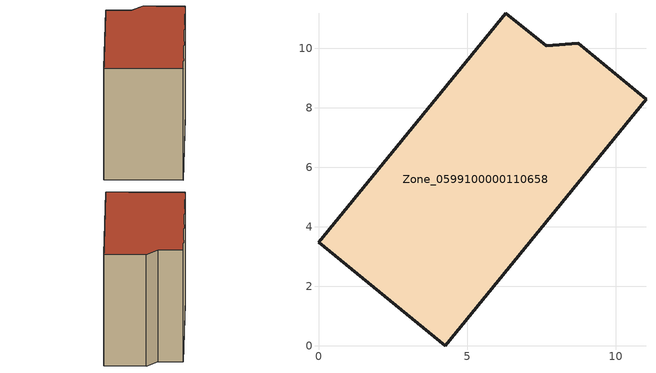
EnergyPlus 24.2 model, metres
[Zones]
Zone_0599100000110658
 floor ground (C_G): 4.26,0 0,3.48 6.29,11.18 7.66,10.08 8.74,10.17 11.01,8.28 z0
 wall outside (C_F): 8.74,10.17 7.66,10.08 6.29,11.18 0,3.48 4.26,0 11.01,8.28 8.74,10.17 z0:8.45
 roof outside (C_R): 4.26,0 11.01,8.28 8.74,10.17 7.66,10.08 6.29,11.18 0,3.48 z8.45
[BUILDING]
Pand.0599100000110658: North Axis=0; Terrain=City; Loads Convergence Tolerance Value=0.04; Temperature Convergence Tolerance Value=0.4; Solar Distribution=FullExterior; Maximum Number of Warmup Days=25; Minimum Number of Warmup Days=1
[Site:Location]
Rotterdam.The.Hague.AP_ZH_NLD Design_Conditions: Latitude=51.96; Longitude=4.45; Time Zone=1; Elevation=-4.5
[SITE:GROUNDTEMPERATURE:BUILDINGSURFACE]
18, 18, 18, 18, 18, 18, 18, 18, 18, 18, 18, 18
[MATERIAL] Thermal Absorptance=0.9; Solar Absorptance=0.7; Visible Absorptance=0.7
Name | Roughness | Thickness | Conductivity | Density | Specific Heat
G.TI.1946 | MediumSmooth | 0.15 | 1 | 540 | 1210
F.TI.1946 | Rough | 0.3 | 0.857143 | 1920 | 840
R.TI.1946 | MediumRough | 0.2 | 0.1 | 1500 | 1000
[CONSTRUCTION]
C_G: G.TI.1946
C_F: F.TI.1946
C_R: R.TI.1946
[ZONE]
Zone_0599100000110658: Type=1; Multiplier=1; Ceiling Height=Autocalculate; Volume=Autocalculate; Floor Area=autocalculate; Part of Total Floor Area=Yes
[ZONEINFILTRATION:DESIGNFLOWRATE]
Infil_Zone_0599100000110658: Zone or ZoneList or Space or SpaceList=Zone_0599100000110658; Schedule=AlwaysOn; Design Flow Rate Calculation Method=Flow/Area; Flow Rate per Floor Area=0.003; Constant Term Coefficient=1; Temperature Term Coefficient=0; Velocity Term Coefficient=0; Velocity Squared Term Coefficient=0
[HVACTEMPLATE:ZONE:IDEALLOADSAIRSYSTEM]
Zone_0599100000110658: Maximum Heating Supply Air Temperature=50; Minimum Cooling Supply Air Temperature=13; Maximum Heating Supply Air Humidity Ratio=0.0156; Minimum Cooling Supply Air Humidity Ratio=0.0077; Heating Limit=NoLimit; Cooling Limit=NoLimit; Dehumidification Control Type=ConstantSensibleHeatRatio; Cooling Sensible Heat Ratio=0.7; Dehumidification Setpoint=60; Humidification Control Type=None; Humidification Setpoint=30; Outdoor Air Method=None; Outdoor Air Flow Rate per Person=0.00944; Outdoor Air Flow Rate per Zone Floor Area=0; Outdoor Air Flow Rate per Zone=0; Demand Controlled Ventilation Type=None; Outdoor Air Economizer Type=NoEconomizer; Heat Recovery Type=None; Sensible Heat Recovery Effectiveness=0.7; Latent Heat Recovery Effectiveness=0.65
[ZONECONTROL:THERMOSTAT]
ThermostatControl_Zone_0599100000110658: Zone or ZoneList=Zone_0599100000110658; Control Type Schedule=DualSetpointControlType; Control 1=Thermostat_Zone_0599100000110658; Temperature Difference Between Cutout And Setpoint=0
[THERMOSTATSETPOINT:DUALSETPOINT]
Thermostat_Zone_0599100000110658: Heating Setpoint Temperature Schedule=HeatingSetpoint_Zone_0599100000110658; Cooling Setpoint Temperature Schedule=CoolingSetpoint_Zone_0599100000110658
[SCHEDULE:COMPACT]
HeatingSetpoint_Zone_0599100000110658: Through: 12/31, For: AllDays, Until: 24:00, 21
CoolingSetpoint_Zone_0599100000110658: Through: 12/31, For: AllDays, Until: 24:00, 24
DualSetpointControlType: Through: 12/31, For: AllDays, Until: 24:00, 4
AlwaysOn: Through: 12/31, For: AllDays, Until: 24:00, 1
